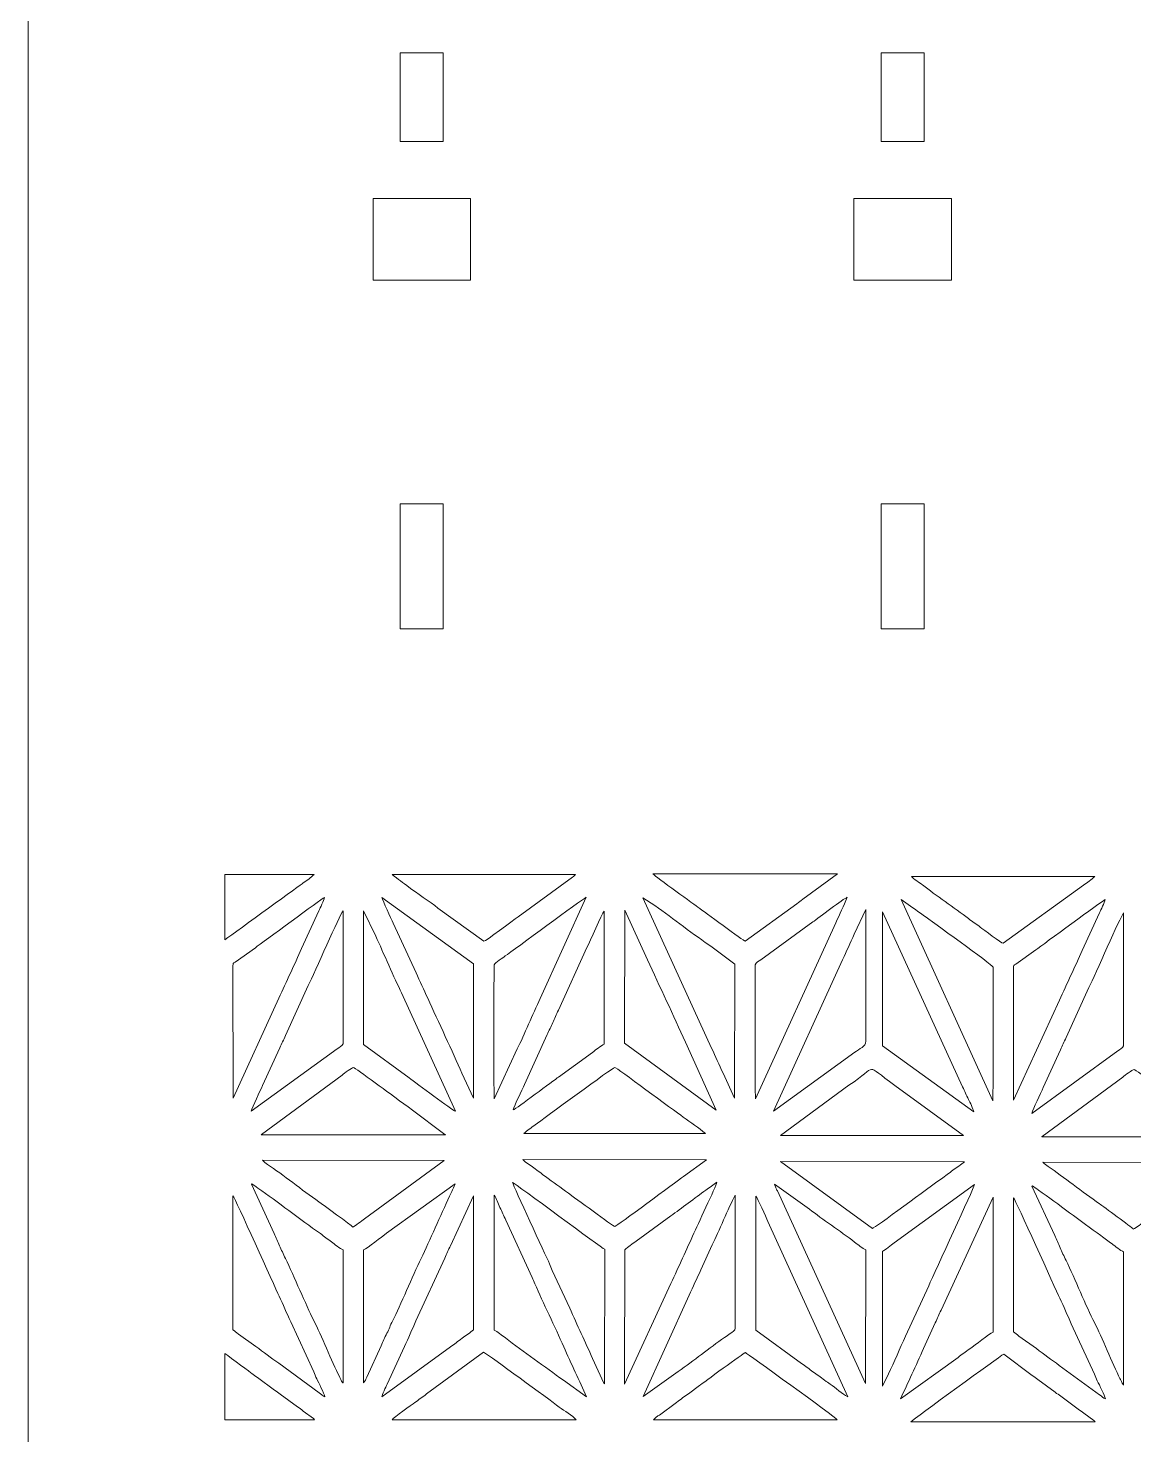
# Model space of a CAD drawing. Header units: inches. Extents: x -60.4 to -14.9, y -20.3 to 14.1.
# Drawn here: x -27.255 to -24.419, y 0.835 to 4.444 of the extents above; entities that cross this region are included whole.
import ezdxf

# ---------------------------------------------------------------- set-up
doc = ezdxf.new("R2010")
doc.units = ezdxf.units.IN
doc.header["$MEASUREMENT"] = 0
doc.layers.add('Master Desktop', color=7, linetype='Continuous', plot=False)

msp = doc.modelspace()

# ---------------------------------------------------------------- linework, layer by layer
at = {"layer": 'Master Desktop', "lineweight": 18}
msp.add_open_spline([(-27.2548, -11.68), (-27.2548, -11.68), (-27.2548, 10.7638), (-27.2548, 10.7638)], degree=3, dxfattribs=at)
at = {"layer": 'Master Desktop', "color": 5, "lineweight": 9}
for points, knots in [([(-26.3003, 4.3802), (-26.3003, 4.3802), (-26.1903, 4.3802), (-26.1903, 4.3802), (-26.1903, 4.3802), (-26.1903, 4.3802), (-26.1903, 4.1532), (-26.1903, 4.1532), (-26.1903, 4.1532), (-26.1903, 4.1532), (-26.3003, 4.1532), (-26.3003, 4.1532), (-26.3003, 4.1532), (-26.3003, 4.1532), (-26.3003, 4.3802), (-26.3003, 4.3802)], [0, 0, 0, 0, 0.2, 0.2, 0.2, 0.2, 0.4, 0.4, 0.4, 0.4, 0.6, 0.6, 0.6, 0.6, 1, 1, 1, 1]), ([(-25.0669, 4.3802), (-25.0669, 4.3802), (-24.9569, 4.3802), (-24.9569, 4.3802), (-24.9569, 4.3802), (-24.9569, 4.3802), (-24.9569, 4.1532), (-24.9569, 4.1532), (-24.9569, 4.1532), (-24.9569, 4.1532), (-25.0669, 4.1532), (-25.0669, 4.1532), (-25.0669, 4.1532), (-25.0669, 4.1532), (-25.0669, 4.3802), (-25.0669, 4.3802)], [0, 0, 0, 0, 0.2, 0.2, 0.2, 0.2, 0.4, 0.4, 0.4, 0.4, 0.6, 0.6, 0.6, 0.6, 1, 1, 1, 1]), ([(-26.3703, 4.0065), (-26.3703, 4.0065), (-26.1203, 4.0065), (-26.1203, 4.0065), (-26.1203, 4.0065), (-26.1203, 4.0065), (-26.1203, 3.797), (-26.1203, 3.797), (-26.1203, 3.797), (-26.1203, 3.797), (-26.3703, 3.797), (-26.3703, 3.797), (-26.3703, 3.797), (-26.3703, 3.797), (-26.3703, 4.0065), (-26.3703, 4.0065)], [0, 0, 0, 0, 0.2, 0.2, 0.2, 0.2, 0.4, 0.4, 0.4, 0.4, 0.6, 0.6, 0.6, 0.6, 1, 1, 1, 1]), ([(-25.1369, 4.0065), (-25.1369, 4.0065), (-24.8869, 4.0065), (-24.8869, 4.0065), (-24.8869, 4.0065), (-24.8869, 4.0065), (-24.8869, 3.797), (-24.8869, 3.797), (-24.8869, 3.797), (-24.8869, 3.797), (-25.1369, 3.797), (-25.1369, 3.797), (-25.1369, 3.797), (-25.1369, 3.797), (-25.1369, 4.0065), (-25.1369, 4.0065)], [0, 0, 0, 0, 0.2, 0.2, 0.2, 0.2, 0.4, 0.4, 0.4, 0.4, 0.6, 0.6, 0.6, 0.6, 1, 1, 1, 1]), ([(-26.3003, 3.2232), (-26.3003, 3.2232), (-26.1903, 3.2232), (-26.1903, 3.2232), (-26.1903, 3.2232), (-26.1903, 3.2232), (-26.1903, 2.9033), (-26.1903, 2.9033), (-26.1903, 2.9033), (-26.1903, 2.9033), (-26.3003, 2.9033), (-26.3003, 2.9033), (-26.3003, 2.9033), (-26.3003, 2.9033), (-26.3003, 3.2232), (-26.3003, 3.2232)], [0, 0, 0, 0, 0.2, 0.2, 0.2, 0.2, 0.4, 0.4, 0.4, 0.4, 0.6, 0.6, 0.6, 0.6, 1, 1, 1, 1]), ([(-25.0669, 3.2232), (-25.0669, 3.2232), (-24.9569, 3.2232), (-24.9569, 3.2232), (-24.9569, 3.2232), (-24.9569, 3.2232), (-24.9569, 2.9033), (-24.9569, 2.9033), (-24.9569, 2.9033), (-24.9569, 2.9033), (-25.0669, 2.9033), (-25.0669, 2.9033), (-25.0669, 2.9033), (-25.0669, 2.9033), (-25.0669, 3.2232), (-25.0669, 3.2232)], [0, 0, 0, 0, 0.2, 0.2, 0.2, 0.2, 0.4, 0.4, 0.4, 0.4, 0.6, 0.6, 0.6, 0.6, 1, 1, 1, 1]), ([(-25.2675, 2.2094), (-25.2736, 2.2053), (-25.2773, 2.2019), (-25.2828, 2.1978), (-25.2828, 2.1978), (-25.2828, 2.1978), (-25.416, 2.1017), (-25.416, 2.1017), (-25.416, 2.1017), (-25.4177, 2.1017), (-25.5253, 2.18), (-25.5347, 2.1874), (-25.5347, 2.1874), (-25.5415, 2.1928), (-25.6462, 2.2667), (-25.6522, 2.2748), (-25.6522, 2.2748), (-25.6522, 2.2748), (-25.1787, 2.2747), (-25.1787, 2.2747), (-25.1787, 2.2747), (-25.1787, 2.2747), (-25.2675, 2.2094), (-25.2675, 2.2094)], [0, 0, 0, 0, 0.142857, 0.142857, 0.142857, 0.142857, 0.285714, 0.285714, 0.285714, 0.285714, 0.428571, 0.428571, 0.428571, 0.428571, 0.571429, 0.571429, 0.571429, 0.571429, 0.714286, 0.714286, 0.714286, 0.714286, 1, 1, 1, 1]), ([(-26.7504, 2.2731), (-26.6347, 2.2731), (-26.5208, 2.273), (-26.5208, 2.273), (-26.5208, 2.273), (-26.5301, 2.2647), (-26.5403, 2.2575), (-26.5502, 2.2505), (-26.5502, 2.2505), (-26.5502, 2.2505), (-26.7179, 2.129), (-26.7504, 2.1055)], [0, 0, 0, 0, 0.25, 0.25, 0.25, 0.25, 0.5, 0.5, 0.5, 0.5, 1, 1, 1, 1]), ([(-25.8508, 2.2732), (-25.8534, 2.269), (-25.8542, 2.269), (-25.8583, 2.2659), (-25.8583, 2.2659), (-25.8583, 2.2659), (-25.998, 2.1644), (-25.998, 2.1644), (-25.998, 2.1644), (-26.0119, 2.1546), (-26.0819, 2.1013), (-26.0859, 2.1015), (-26.0859, 2.1015), (-26.0859, 2.1015), (-26.2037, 2.1865), (-26.2037, 2.1865), (-26.2037, 2.1865), (-26.2245, 2.2031), (-26.2593, 2.2254), (-26.2782, 2.2405), (-26.2782, 2.2405), (-26.2929, 2.2523), (-26.3069, 2.2604), (-26.321, 2.2731), (-26.321, 2.2731), (-26.321, 2.2731), (-25.8508, 2.2732), (-25.8508, 2.2732)], [0, 0, 0, 0, 0.125, 0.125, 0.125, 0.125, 0.25, 0.25, 0.25, 0.25, 0.375, 0.375, 0.375, 0.375, 0.5, 0.5, 0.5, 0.5, 0.625, 0.625, 0.625, 0.625, 0.75, 0.75, 0.75, 0.75, 1, 1, 1, 1]), ([(-24.5187, 2.2678), (-24.528, 2.2595), (-24.5382, 2.2522), (-24.5481, 2.2453), (-24.5481, 2.2453), (-24.5481, 2.2453), (-24.7538, 2.0963), (-24.7538, 2.0963), (-24.7538, 2.0963), (-24.7573, 2.0961), (-24.8059, 2.1324), (-24.8128, 2.1381), (-24.8128, 2.1381), (-24.8228, 2.1463), (-24.8334, 2.1522), (-24.8429, 2.1596), (-24.8429, 2.1596), (-24.8787, 2.1877), (-24.9277, 2.2195), (-24.9606, 2.2459), (-24.9606, 2.2459), (-24.9669, 2.2509), (-24.9849, 2.2613), (-24.9888, 2.2679), (-24.9888, 2.2679), (-24.9888, 2.2679), (-24.5187, 2.2678), (-24.5187, 2.2678)], [0, 0, 0, 0, 0.125, 0.125, 0.125, 0.125, 0.25, 0.25, 0.25, 0.25, 0.375, 0.375, 0.375, 0.375, 0.5, 0.5, 0.5, 0.5, 0.625, 0.625, 0.625, 0.625, 0.75, 0.75, 0.75, 0.75, 1, 1, 1, 1]), ([(-26.7296, 2.0386), (-26.7296, 2.0465), (-26.7287, 2.0445), (-26.724, 2.0478), (-26.724, 2.0478), (-26.724, 2.0478), (-26.672, 2.085), (-26.672, 2.085), (-26.672, 2.085), (-26.6532, 2.0983), (-26.5048, 2.2089), (-26.4945, 2.2139), (-26.4945, 2.2139), (-26.4966, 2.2052), (-26.5053, 2.1882), (-26.509, 2.1799), (-26.509, 2.1799), (-26.509, 2.1799), (-26.5534, 2.0834), (-26.5534, 2.0834), (-26.5534, 2.0834), (-26.5716, 2.0415), (-26.5926, 1.9984), (-26.6118, 1.9554), (-26.6118, 1.9554), (-26.6118, 1.9554), (-26.7293, 1.6994), (-26.7293, 1.6994), (-26.7293, 1.6994), (-26.7293, 1.6994), (-26.7296, 2.0386), (-26.7296, 2.0386)], [0, 0, 0, 0, 0.111111, 0.111111, 0.111111, 0.111111, 0.222222, 0.222222, 0.222222, 0.222222, 0.333333, 0.333333, 0.333333, 0.333333, 0.444444, 0.444444, 0.444444, 0.444444, 0.555556, 0.555556, 0.555556, 0.555556, 0.666667, 0.666667, 0.666667, 0.666667, 0.777778, 0.777778, 0.777778, 0.777778, 1, 1, 1, 1]), ([(-26.1122, 2.0436), (-26.1122, 2.0436), (-26.1127, 1.6994), (-26.1127, 1.6994), (-26.1127, 1.6994), (-26.1127, 1.6994), (-26.1423, 1.7633), (-26.1423, 1.7633), (-26.1423, 1.7633), (-26.1652, 1.8175), (-26.2035, 1.8961), (-26.23, 1.9554), (-26.23, 1.9554), (-26.2398, 1.9775), (-26.2499, 1.9987), (-26.2599, 2.0207), (-26.2599, 2.0207), (-26.2599, 2.0207), (-26.3186, 2.1483), (-26.3186, 2.1483), (-26.3186, 2.1483), (-26.3239, 2.1605), (-26.3453, 2.2056), (-26.3473, 2.2139), (-26.3473, 2.2139), (-26.3473, 2.2139), (-26.1122, 2.0436), (-26.1122, 2.0436)], [0, 0, 0, 0, 0.125, 0.125, 0.125, 0.125, 0.25, 0.25, 0.25, 0.25, 0.375, 0.375, 0.375, 0.375, 0.5, 0.5, 0.5, 0.5, 0.625, 0.625, 0.625, 0.625, 0.75, 0.75, 0.75, 0.75, 1, 1, 1, 1]), ([(-26.0598, 2.0407), (-26.0572, 2.0467), (-26.0367, 2.0599), (-26.031, 2.0639), (-26.031, 2.0639), (-26.0092, 2.0791), (-25.8368, 2.2073), (-25.8237, 2.2143), (-25.8237, 2.2143), (-25.8237, 2.2143), (-25.9413, 1.9547), (-25.9413, 1.9547), (-25.9413, 1.9547), (-25.9608, 1.9141), (-25.9823, 1.8621), (-26.0003, 1.8253), (-26.0003, 1.8253), (-26.0003, 1.8253), (-26.0592, 1.6977), (-26.0592, 1.6977), (-26.0592, 1.6977), (-26.0617, 1.735), (-26.0598, 1.9792), (-26.0598, 2.0365), (-26.0598, 2.0365), (-26.0598, 2.0365), (-26.0598, 2.0407), (-26.0598, 2.0407)], [0, 0, 0, 0, 0.125, 0.125, 0.125, 0.125, 0.25, 0.25, 0.25, 0.25, 0.375, 0.375, 0.375, 0.375, 0.5, 0.5, 0.5, 0.5, 0.625, 0.625, 0.625, 0.625, 0.75, 0.75, 0.75, 0.75, 1, 1, 1, 1]), ([(-25.4724, 1.7632), (-25.4821, 1.7849), (-25.4925, 1.806), (-25.5017, 1.8272), (-25.5017, 1.8272), (-25.5017, 1.8272), (-25.6785, 2.2132), (-25.6785, 2.2132), (-25.6785, 2.2132), (-25.6785, 2.2132), (-25.6473, 2.1932), (-25.6473, 2.1932), (-25.6473, 2.1932), (-25.6003, 2.1595), (-25.5466, 2.1181), (-25.5005, 2.0863), (-25.5005, 2.0863), (-25.5005, 2.0863), (-25.4424, 2.0427), (-25.4424, 2.0427), (-25.4424, 2.0427), (-25.4424, 2.0427), (-25.4427, 1.6994), (-25.4427, 1.6994), (-25.4427, 1.6994), (-25.4427, 1.6994), (-25.4724, 1.7632), (-25.4724, 1.7632)], [0, 0, 0, 0, 0.125, 0.125, 0.125, 0.125, 0.25, 0.25, 0.25, 0.25, 0.375, 0.375, 0.375, 0.375, 0.5, 0.5, 0.5, 0.5, 0.625, 0.625, 0.625, 0.625, 0.75, 0.75, 0.75, 0.75, 1, 1, 1, 1]), ([(-25.39, 2.0407), (-25.3875, 2.0479), (-25.3808, 2.0502), (-25.3758, 2.0537), (-25.3758, 2.0537), (-25.3758, 2.0537), (-25.2425, 2.151), (-25.2425, 2.151), (-25.2425, 2.151), (-25.2275, 2.1616), (-25.1629, 2.2113), (-25.1538, 2.2145), (-25.1538, 2.2145), (-25.163, 2.1917), (-25.1733, 2.1716), (-25.1835, 2.1485), (-25.1835, 2.1485), (-25.1835, 2.1485), (-25.3892, 1.6978), (-25.3892, 1.6978), (-25.3892, 1.6978), (-25.3913, 1.7213), (-25.39, 1.9898), (-25.39, 2.0365), (-25.39, 2.0365), (-25.39, 2.0365), (-25.39, 2.0407), (-25.39, 2.0407)], [0, 0, 0, 0, 0.125, 0.125, 0.125, 0.125, 0.25, 0.25, 0.25, 0.25, 0.375, 0.375, 0.375, 0.375, 0.5, 0.5, 0.5, 0.5, 0.625, 0.625, 0.625, 0.625, 0.75, 0.75, 0.75, 0.75, 1, 1, 1, 1]), ([(-25.016, 2.2091), (-25.016, 2.2091), (-24.9856, 2.1874), (-24.9856, 2.1874), (-24.9856, 2.1874), (-24.9805, 2.1835), (-24.9753, 2.1801), (-24.9699, 2.1763), (-24.9699, 2.1763), (-24.9645, 2.1724), (-24.9616, 2.1696), (-24.9556, 2.1656), (-24.9556, 2.1656), (-24.9447, 2.1583), (-24.781, 2.0407), (-24.7799, 2.0354), (-24.7799, 2.0354), (-24.7794, 2.0331), (-24.7788, 1.7121), (-24.7808, 1.6925), (-24.7808, 1.6925), (-24.7808, 1.6925), (-25.016, 2.2091), (-25.016, 2.2091)], [0, 0, 0, 0, 0.142857, 0.142857, 0.142857, 0.142857, 0.285714, 0.285714, 0.285714, 0.285714, 0.428571, 0.428571, 0.428571, 0.428571, 0.571429, 0.571429, 0.571429, 0.571429, 0.714286, 0.714286, 0.714286, 0.714286, 1, 1, 1, 1]), ([(-24.7275, 2.0334), (-24.7275, 2.0413), (-24.7265, 2.0392), (-24.7219, 2.0426), (-24.7219, 2.0426), (-24.7219, 2.0426), (-24.6699, 2.0798), (-24.6699, 2.0798), (-24.6699, 2.0798), (-24.6511, 2.0931), (-24.5027, 2.2036), (-24.4924, 2.2086), (-24.4924, 2.2086), (-24.4945, 2.1999), (-24.5032, 2.1829), (-24.5069, 2.1747), (-24.5069, 2.1747), (-24.5069, 2.1747), (-24.5513, 2.0781), (-24.5513, 2.0781), (-24.5513, 2.0781), (-24.5695, 2.0363), (-24.5905, 1.9932), (-24.6097, 1.9501), (-24.6097, 1.9501), (-24.6097, 1.9501), (-24.7271, 1.6941), (-24.7271, 1.6941), (-24.7271, 1.6941), (-24.7271, 1.6941), (-24.7275, 2.0334), (-24.7275, 2.0334)], [0, 0, 0, 0, 0.111111, 0.111111, 0.111111, 0.111111, 0.222222, 0.222222, 0.222222, 0.222222, 0.333333, 0.333333, 0.333333, 0.333333, 0.444444, 0.444444, 0.444444, 0.444444, 0.555556, 0.555556, 0.555556, 0.555556, 0.666667, 0.666667, 0.666667, 0.666667, 0.777778, 0.777778, 0.777778, 0.777778, 1, 1, 1, 1]), ([(-26.6827, 1.6654), (-26.6795, 1.6773), (-26.6598, 1.7168), (-26.6533, 1.7318), (-26.6533, 1.7318), (-26.6533, 1.7318), (-26.6092, 1.8284), (-26.6092, 1.8284), (-26.6092, 1.8284), (-26.6044, 1.8393), (-26.5998, 1.8485), (-26.5948, 1.8597), (-26.5948, 1.8597), (-26.5948, 1.8597), (-26.5364, 1.9878), (-26.5364, 1.9878), (-26.5364, 1.9878), (-26.5201, 2.0205), (-26.4561, 2.1691), (-26.4471, 2.1798), (-26.4471, 2.1798), (-26.4471, 2.1798), (-26.4471, 1.8387), (-26.4471, 1.8387), (-26.4471, 1.8387), (-26.45, 1.8326), (-26.4569, 1.8295), (-26.4619, 1.8256), (-26.4619, 1.8256), (-26.4619, 1.8256), (-26.6827, 1.6654), (-26.6827, 1.6654)], [0, 0, 0, 0, 0.111111, 0.111111, 0.111111, 0.111111, 0.222222, 0.222222, 0.222222, 0.222222, 0.333333, 0.333333, 0.333333, 0.333333, 0.444444, 0.444444, 0.444444, 0.444444, 0.555556, 0.555556, 0.555556, 0.555556, 0.666667, 0.666667, 0.666667, 0.666667, 0.777778, 0.777778, 0.777778, 0.777778, 1, 1, 1, 1]), ([(-26.3947, 2.1798), (-26.3947, 2.1798), (-26.3633, 2.1145), (-26.3633, 2.1145), (-26.3633, 2.1145), (-26.3437, 2.0728), (-26.3154, 2.0057), (-26.2972, 1.9693), (-26.2972, 1.9693), (-26.2972, 1.9693), (-26.1591, 1.6654), (-26.1591, 1.6654), (-26.1591, 1.6654), (-26.1669, 1.6688), (-26.2591, 1.7379), (-26.2776, 1.7509), (-26.2776, 1.7509), (-26.2776, 1.7509), (-26.3947, 1.8366), (-26.3947, 1.8366), (-26.3947, 1.8366), (-26.3947, 1.8366), (-26.3947, 2.1798), (-26.3947, 2.1798)], [0, 0, 0, 0, 0.142857, 0.142857, 0.142857, 0.142857, 0.285714, 0.285714, 0.285714, 0.285714, 0.428571, 0.428571, 0.428571, 0.428571, 0.571429, 0.571429, 0.571429, 0.571429, 0.714286, 0.714286, 0.714286, 0.714286, 1, 1, 1, 1]), ([(-26.0108, 1.6691), (-26.0078, 1.6799), (-25.9877, 1.7212), (-25.9818, 1.7338), (-25.9818, 1.7338), (-25.9818, 1.7338), (-25.9235, 1.8621), (-25.9235, 1.8621), (-25.9235, 1.8621), (-25.9186, 1.8729), (-25.914, 1.8825), (-25.9089, 1.8931), (-25.9089, 1.8931), (-25.9039, 1.9034), (-25.8999, 1.9134), (-25.8948, 1.9247), (-25.8948, 1.9247), (-25.8948, 1.9247), (-25.8215, 2.0854), (-25.8215, 2.0854), (-25.8215, 2.0854), (-25.8141, 2.1009), (-25.783, 2.1716), (-25.7773, 2.1789), (-25.7773, 2.1789), (-25.7773, 2.1789), (-25.7773, 1.8376), (-25.7773, 1.8376), (-25.7773, 1.8376), (-25.786, 1.8328), (-25.7993, 1.8231), (-25.8076, 1.8166), (-25.8076, 1.8166), (-25.8076, 1.8166), (-25.8944, 1.7531), (-25.8944, 1.7531), (-25.8944, 1.7531), (-25.9061, 1.7451), (-26.0035, 1.6718), (-26.0108, 1.6691)], [0, 0, 0, 0, 0.090909, 0.090909, 0.090909, 0.090909, 0.181818, 0.181818, 0.181818, 0.181818, 0.272727, 0.272727, 0.272727, 0.272727, 0.363636, 0.363636, 0.363636, 0.363636, 0.454545, 0.454545, 0.454545, 0.454545, 0.545455, 0.545455, 0.545455, 0.545455, 0.636364, 0.636364, 0.636364, 0.636364, 0.727273, 0.727273, 0.727273, 0.727273, 0.818182, 0.818182, 0.818182, 0.818182, 1, 1, 1, 1]), ([(-25.7247, 2.1816), (-25.7247, 2.1816), (-25.666, 2.0543), (-25.666, 2.0543), (-25.666, 2.0543), (-25.6356, 1.9857), (-25.5986, 1.9102), (-25.5692, 1.8429), (-25.5692, 1.8429), (-25.5692, 1.8429), (-25.4902, 1.6687), (-25.4902, 1.6687), (-25.4902, 1.6687), (-25.4902, 1.6687), (-25.7249, 1.8399), (-25.7249, 1.8399), (-25.7249, 1.8399), (-25.7249, 1.8399), (-25.7247, 2.1816), (-25.7247, 2.1816)], [0, 0, 0, 0, 0.166667, 0.166667, 0.166667, 0.166667, 0.333333, 0.333333, 0.333333, 0.333333, 0.5, 0.5, 0.5, 0.5, 0.666667, 0.666667, 0.666667, 0.666667, 1, 1, 1, 1]), ([(-25.1658, 2.0542), (-25.1561, 2.0756), (-25.1461, 2.0974), (-25.1362, 2.1196), (-25.1362, 2.1196), (-25.1362, 2.1196), (-25.1066, 2.1831), (-25.1066, 2.1831), (-25.1066, 2.1831), (-25.1066, 2.1831), (-25.1063, 1.8449), (-25.1063, 1.8449), (-25.1063, 1.8449), (-25.1063, 1.8321), (-25.1227, 1.8254), (-25.1347, 1.8169), (-25.1347, 1.8169), (-25.1347, 1.8169), (-25.343, 1.6655), (-25.343, 1.6655), (-25.343, 1.6655), (-25.343, 1.6655), (-25.1658, 2.0542), (-25.1658, 2.0542)], [0, 0, 0, 0, 0.142857, 0.142857, 0.142857, 0.142857, 0.285714, 0.285714, 0.285714, 0.285714, 0.428571, 0.428571, 0.428571, 0.428571, 0.571429, 0.571429, 0.571429, 0.571429, 0.714286, 0.714286, 0.714286, 0.714286, 1, 1, 1, 1]), ([(-25.0636, 2.1769), (-25.0636, 2.1769), (-24.8579, 1.7285), (-24.8579, 1.7285), (-24.8579, 1.7285), (-24.8524, 1.7169), (-24.8485, 1.7067), (-24.843, 1.6959), (-24.843, 1.6959), (-24.8389, 1.6879), (-24.8312, 1.6721), (-24.8289, 1.6638), (-24.8289, 1.6638), (-24.8289, 1.6638), (-25.0636, 1.8333), (-25.0636, 1.8333), (-25.0636, 1.8333), (-25.0636, 1.8333), (-25.0636, 2.1769), (-25.0636, 2.1769)], [0, 0, 0, 0, 0.166667, 0.166667, 0.166667, 0.166667, 0.333333, 0.333333, 0.333333, 0.333333, 0.5, 0.5, 0.5, 0.5, 0.666667, 0.666667, 0.666667, 0.666667, 1, 1, 1, 1]), ([(-24.6806, 1.6601), (-24.6774, 1.672), (-24.6577, 1.7115), (-24.6512, 1.7265), (-24.6512, 1.7265), (-24.6512, 1.7265), (-24.6071, 1.8232), (-24.6071, 1.8232), (-24.6071, 1.8232), (-24.6023, 1.8341), (-24.5977, 1.8432), (-24.5926, 1.8544), (-24.5926, 1.8544), (-24.5926, 1.8544), (-24.5343, 1.9826), (-24.5343, 1.9826), (-24.5343, 1.9826), (-24.518, 2.0153), (-24.454, 2.1639), (-24.445, 2.1745), (-24.445, 2.1745), (-24.445, 2.1745), (-24.445, 1.8335), (-24.445, 1.8335), (-24.445, 1.8335), (-24.4479, 1.8274), (-24.4548, 1.8243), (-24.4598, 1.8203), (-24.4598, 1.8203), (-24.4598, 1.8203), (-24.6806, 1.6601), (-24.6806, 1.6601)], [0, 0, 0, 0, 0.111111, 0.111111, 0.111111, 0.111111, 0.222222, 0.222222, 0.222222, 0.222222, 0.333333, 0.333333, 0.333333, 0.333333, 0.444444, 0.444444, 0.444444, 0.444444, 0.555556, 0.555556, 0.555556, 0.555556, 0.666667, 0.666667, 0.666667, 0.666667, 0.777778, 0.777778, 0.777778, 0.777778, 1, 1, 1, 1]), ([(-26.6571, 1.6051), (-26.6568, 1.6055), (-26.6563, 1.606), (-26.656, 1.6063), (-26.656, 1.6063), (-26.656, 1.6063), (-26.4495, 1.7585), (-26.4495, 1.7585), (-26.4495, 1.7585), (-26.4441, 1.7624), (-26.4242, 1.7782), (-26.4204, 1.7778), (-26.4204, 1.7778), (-26.4171, 1.7775), (-26.3152, 1.7022), (-26.3025, 1.6927), (-26.3025, 1.6927), (-26.292, 1.6848), (-26.2828, 1.6792), (-26.2725, 1.6709), (-26.2725, 1.6709), (-26.2725, 1.6709), (-26.1857, 1.6063), (-26.1857, 1.6063), (-26.1857, 1.6063), (-26.1856, 1.6067), (-26.185, 1.6055), (-26.1841, 1.6051), (-26.1841, 1.6051), (-26.1841, 1.6051), (-26.6571, 1.6051), (-26.6571, 1.6051)], [0, 0, 0, 0, 0.111111, 0.111111, 0.111111, 0.111111, 0.222222, 0.222222, 0.222222, 0.222222, 0.333333, 0.333333, 0.333333, 0.333333, 0.444444, 0.444444, 0.444444, 0.444444, 0.555556, 0.555556, 0.555556, 0.555556, 0.666667, 0.666667, 0.666667, 0.666667, 0.777778, 0.777778, 0.777778, 0.777778, 1, 1, 1, 1]), ([(-25.9837, 1.6084), (-25.9752, 1.616), (-25.9646, 1.6233), (-25.9541, 1.6309), (-25.9541, 1.6309), (-25.9356, 1.6444), (-25.7546, 1.778), (-25.7503, 1.7779), (-25.7503, 1.7779), (-25.7462, 1.7777), (-25.5999, 1.6685), (-25.5745, 1.6508), (-25.5745, 1.6508), (-25.5549, 1.6371), (-25.5356, 1.623), (-25.5172, 1.6084), (-25.5172, 1.6084), (-25.5172, 1.6084), (-25.9837, 1.6084), (-25.9837, 1.6084)], [0, 0, 0, 0, 0.166667, 0.166667, 0.166667, 0.166667, 0.333333, 0.333333, 0.333333, 0.333333, 0.5, 0.5, 0.5, 0.5, 0.666667, 0.666667, 0.666667, 0.666667, 1, 1, 1, 1]), ([(-25.1496, 1.7322), (-25.0702, 1.7834), (-25.1147, 1.7898), (-25.0315, 1.7317), (-25.0315, 1.7317), (-25.0315, 1.7317), (-24.856, 1.6031), (-24.856, 1.6031), (-24.856, 1.6031), (-24.856, 1.6031), (-25.3251, 1.6036), (-25.3251, 1.6036), (-25.3251, 1.6036), (-25.3251, 1.6036), (-25.1496, 1.7322), (-25.1496, 1.7322)], [0, 0, 0, 0, 0.2, 0.2, 0.2, 0.2, 0.4, 0.4, 0.4, 0.4, 0.6, 0.6, 0.6, 0.6, 1, 1, 1, 1]), ([(-24.655, 1.5998), (-24.6547, 1.6003), (-24.6542, 1.6008), (-24.6539, 1.6011), (-24.6539, 1.6011), (-24.6539, 1.6011), (-24.4474, 1.7532), (-24.4474, 1.7532), (-24.4474, 1.7532), (-24.442, 1.7571), (-24.4221, 1.773), (-24.4183, 1.7726), (-24.4183, 1.7726), (-24.415, 1.7723), (-24.3131, 1.6969), (-24.3004, 1.6874), (-24.3004, 1.6874), (-24.2899, 1.6795), (-24.2807, 1.6739), (-24.2704, 1.6657), (-24.2704, 1.6657), (-24.2704, 1.6657), (-24.1836, 1.6011), (-24.1836, 1.6011), (-24.1836, 1.6011), (-24.1834, 1.6015), (-24.1829, 1.6003), (-24.182, 1.5998), (-24.182, 1.5998), (-24.182, 1.5998), (-24.655, 1.5998), (-24.655, 1.5998)], [0, 0, 0, 0, 0.111111, 0.111111, 0.111111, 0.111111, 0.222222, 0.222222, 0.222222, 0.222222, 0.333333, 0.333333, 0.333333, 0.333333, 0.444444, 0.444444, 0.444444, 0.444444, 0.555556, 0.555556, 0.555556, 0.555556, 0.666667, 0.666667, 0.666667, 0.666667, 0.777778, 0.777778, 0.777778, 0.777778, 1, 1, 1, 1]), ([(-26.4223, 1.3684), (-26.426, 1.3735), (-26.4997, 1.4266), (-26.5093, 1.4333), (-26.5093, 1.4333), (-26.5517, 1.4629), (-26.6018, 1.503), (-26.6405, 1.5291), (-26.6405, 1.5291), (-26.6455, 1.5324), (-26.6493, 1.5348), (-26.654, 1.5404), (-26.654, 1.5404), (-26.654, 1.5404), (-26.1875, 1.5394), (-26.1875, 1.5394), (-26.1875, 1.5394), (-26.1875, 1.5394), (-26.3924, 1.3895), (-26.3924, 1.3895), (-26.3924, 1.3895), (-26.4005, 1.3833), (-26.4143, 1.3724), (-26.4223, 1.3684)], [0, 0, 0, 0, 0.142857, 0.142857, 0.142857, 0.142857, 0.285714, 0.285714, 0.285714, 0.285714, 0.428571, 0.428571, 0.428571, 0.428571, 0.571429, 0.571429, 0.571429, 0.571429, 0.714286, 0.714286, 0.714286, 0.714286, 1, 1, 1, 1]), ([(-25.5736, 1.498), (-25.5934, 1.4847), (-25.7456, 1.3701), (-25.7502, 1.3701), (-25.7502, 1.3701), (-25.7544, 1.3701), (-25.855, 1.4454), (-25.8691, 1.4555), (-25.8691, 1.4555), (-25.8888, 1.4697), (-25.908, 1.4836), (-25.9281, 1.4984), (-25.9281, 1.4984), (-25.9379, 1.5056), (-25.9475, 1.5124), (-25.9579, 1.5205), (-25.9579, 1.5205), (-25.966, 1.5268), (-25.9798, 1.5342), (-25.9863, 1.5419), (-25.9863, 1.5419), (-25.9863, 1.5419), (-25.5145, 1.541), (-25.5145, 1.541), (-25.5145, 1.541), (-25.5145, 1.541), (-25.5736, 1.498), (-25.5736, 1.498)], [0, 0, 0, 0, 0.125, 0.125, 0.125, 0.125, 0.25, 0.25, 0.25, 0.25, 0.375, 0.375, 0.375, 0.375, 0.5, 0.5, 0.5, 0.5, 0.625, 0.625, 0.625, 0.625, 0.75, 0.75, 0.75, 0.75, 1, 1, 1, 1]), ([(-24.8534, 1.5362), (-24.8601, 1.5287), (-24.8745, 1.5211), (-24.8828, 1.5144), (-24.8828, 1.5144), (-24.8927, 1.5065), (-24.9027, 1.4995), (-24.9126, 1.4924), (-24.9126, 1.4924), (-24.9378, 1.4743), (-25.0857, 1.3649), (-25.0895, 1.3649), (-25.0895, 1.3649), (-25.0895, 1.3649), (-25.3251, 1.5367), (-25.3251, 1.5367), (-25.3251, 1.5367), (-25.3251, 1.5367), (-24.8534, 1.5362), (-24.8534, 1.5362)], [0, 0, 0, 0, 0.166667, 0.166667, 0.166667, 0.166667, 0.333333, 0.333333, 0.333333, 0.333333, 0.5, 0.5, 0.5, 0.5, 0.666667, 0.666667, 0.666667, 0.666667, 1, 1, 1, 1]), ([(-24.4202, 1.3631), (-24.4239, 1.3682), (-24.4976, 1.4214), (-24.5072, 1.4281), (-24.5072, 1.4281), (-24.5496, 1.4577), (-24.5997, 1.4978), (-24.6384, 1.5238), (-24.6384, 1.5238), (-24.6433, 1.5271), (-24.6471, 1.5295), (-24.6519, 1.5351), (-24.6519, 1.5351), (-24.6519, 1.5351), (-24.1854, 1.5341), (-24.1854, 1.5341), (-24.1854, 1.5341), (-24.1854, 1.5341), (-24.3902, 1.3842), (-24.3902, 1.3842), (-24.3902, 1.3842), (-24.3984, 1.378), (-24.4122, 1.3672), (-24.4202, 1.3631)], [0, 0, 0, 0, 0.142857, 0.142857, 0.142857, 0.142857, 0.285714, 0.285714, 0.285714, 0.285714, 0.428571, 0.428571, 0.428571, 0.428571, 0.571429, 0.571429, 0.571429, 0.571429, 0.714286, 0.714286, 0.714286, 0.714286, 1, 1, 1, 1]), ([(-26.6241, 1.352), (-26.6241, 1.352), (-26.6823, 1.4783), (-26.6823, 1.4783), (-26.6823, 1.4783), (-26.6823, 1.4783), (-26.6807, 1.4798), (-26.6807, 1.4798), (-26.6807, 1.4798), (-26.6763, 1.4758), (-26.6714, 1.4727), (-26.6655, 1.4686), (-26.6655, 1.4686), (-26.6143, 1.433), (-26.5578, 1.3885), (-26.5053, 1.3517), (-26.5053, 1.3517), (-26.4952, 1.3447), (-26.4867, 1.3374), (-26.4767, 1.3303), (-26.4767, 1.3303), (-26.4692, 1.325), (-26.4548, 1.3129), (-26.4471, 1.3105), (-26.4471, 1.3105), (-26.4471, 1.3105), (-26.4472, 0.9686), (-26.4472, 0.9686), (-26.4472, 0.9686), (-26.4475, 0.9689), (-26.448, 0.9694), (-26.4482, 0.9697), (-26.4482, 0.9697), (-26.4482, 0.9697), (-26.4509, 0.9733), (-26.4509, 0.9733), (-26.4509, 0.9733), (-26.4522, 0.9754), (-26.4516, 0.9748), (-26.4528, 0.9773), (-26.4528, 0.9773), (-26.4544, 0.9807), (-26.4547, 0.9813), (-26.4565, 0.9849), (-26.4565, 0.9849), (-26.4758, 1.0236), (-26.5032, 1.0921), (-26.522, 1.1288), (-26.522, 1.1288), (-26.5431, 1.1699), (-26.5723, 1.2417), (-26.5949, 1.288), (-26.5949, 1.288), (-26.6005, 1.2995), (-26.6053, 1.31), (-26.6098, 1.3206), (-26.6098, 1.3206), (-26.6147, 1.3321), (-26.6193, 1.3411), (-26.6241, 1.352)], [0, 0, 0, 0, 0.0625, 0.0625, 0.0625, 0.0625, 0.125, 0.125, 0.125, 0.125, 0.1875, 0.1875, 0.1875, 0.1875, 0.25, 0.25, 0.25, 0.25, 0.3125, 0.3125, 0.3125, 0.3125, 0.375, 0.375, 0.375, 0.375, 0.4375, 0.4375, 0.4375, 0.4375, 0.5, 0.5, 0.5, 0.5, 0.5625, 0.5625, 0.5625, 0.5625, 0.625, 0.625, 0.625, 0.625, 0.6875, 0.6875, 0.6875, 0.6875, 0.75, 0.75, 0.75, 0.75, 0.8125, 0.8125, 0.8125, 0.8125, 0.875, 0.875, 0.875, 0.875, 1, 1, 1, 1]), ([(-26.3947, 1.3105), (-26.3853, 1.3134), (-26.3472, 1.3442), (-26.3354, 1.3525), (-26.3354, 1.3525), (-26.3354, 1.3525), (-26.1597, 1.4798), (-26.1597, 1.4798), (-26.1597, 1.4798), (-26.1618, 1.4736), (-26.1703, 1.4553), (-26.174, 1.4474), (-26.174, 1.4474), (-26.1965, 1.3996), (-26.2249, 1.3332), (-26.2469, 1.288), (-26.2469, 1.288), (-26.2693, 1.2421), (-26.2993, 1.1685), (-26.3204, 1.1275), (-26.3204, 1.1275), (-26.3261, 1.1164), (-26.3287, 1.107), (-26.3347, 1.096), (-26.3347, 1.096), (-26.3406, 1.0848), (-26.3439, 1.0753), (-26.3497, 1.0636), (-26.3497, 1.0636), (-26.3497, 1.0636), (-26.3859, 0.9837), (-26.3859, 0.9837), (-26.3859, 0.9837), (-26.3875, 0.9807), (-26.3879, 0.9794), (-26.3896, 0.9759), (-26.3896, 0.9759), (-26.3896, 0.9759), (-26.3947, 0.9686), (-26.3947, 0.9686), (-26.3947, 0.9686), (-26.3947, 0.9686), (-26.3947, 1.3105), (-26.3947, 1.3105)], [0, 0, 0, 0, 0.083333, 0.083333, 0.083333, 0.083333, 0.166667, 0.166667, 0.166667, 0.166667, 0.25, 0.25, 0.25, 0.25, 0.333333, 0.333333, 0.333333, 0.333333, 0.416667, 0.416667, 0.416667, 0.416667, 0.5, 0.5, 0.5, 0.5, 0.583333, 0.583333, 0.583333, 0.583333, 0.666667, 0.666667, 0.666667, 0.666667, 0.75, 0.75, 0.75, 0.75, 0.833333, 0.833333, 0.833333, 0.833333, 1, 1, 1, 1]), ([(-25.7763, 0.966), (-25.7766, 0.9664), (-25.777, 0.9669), (-25.7772, 0.9672), (-25.7772, 0.9672), (-25.7774, 0.9675), (-25.7778, 0.9681), (-25.7781, 0.9684), (-25.7781, 0.9684), (-25.7781, 0.9684), (-25.8071, 1.031), (-25.8071, 1.031), (-25.8071, 1.031), (-25.8169, 1.0529), (-25.826, 1.0741), (-25.8362, 1.0952), (-25.8362, 1.0952), (-25.8468, 1.117), (-25.8553, 1.1387), (-25.8658, 1.1607), (-25.8658, 1.1607), (-25.8658, 1.1607), (-25.9104, 1.257), (-25.9104, 1.257), (-25.9104, 1.257), (-25.913, 1.2628), (-25.9151, 1.2683), (-25.9178, 1.2744), (-25.9178, 1.2744), (-25.9285, 1.2986), (-26.0089, 1.4711), (-26.0125, 1.483), (-26.0125, 1.483), (-26.0045, 1.4795), (-25.7815, 1.3136), (-25.7761, 1.3116), (-25.7761, 1.3116), (-25.7761, 1.3116), (-25.7763, 0.966), (-25.7763, 0.966)], [0, 0, 0, 0, 0.090909, 0.090909, 0.090909, 0.090909, 0.181818, 0.181818, 0.181818, 0.181818, 0.272727, 0.272727, 0.272727, 0.272727, 0.363636, 0.363636, 0.363636, 0.363636, 0.454545, 0.454545, 0.454545, 0.454545, 0.545455, 0.545455, 0.545455, 0.545455, 0.636364, 0.636364, 0.636364, 0.636364, 0.727273, 0.727273, 0.727273, 0.727273, 0.818182, 0.818182, 0.818182, 0.818182, 1, 1, 1, 1]), ([(-25.7248, 1.3101), (-25.7162, 1.3179), (-25.7052, 1.3251), (-25.6954, 1.3326), (-25.6954, 1.3326), (-25.6954, 1.3326), (-25.6065, 1.3974), (-25.6065, 1.3974), (-25.6065, 1.3974), (-25.5794, 1.4157), (-25.5446, 1.444), (-25.5166, 1.463), (-25.5166, 1.463), (-25.5071, 1.4695), (-25.4975, 1.4776), (-25.4882, 1.4834), (-25.4882, 1.4834), (-25.4901, 1.4742), (-25.5416, 1.3651), (-25.547, 1.3531), (-25.547, 1.3531), (-25.5663, 1.31), (-25.5862, 1.2683), (-25.606, 1.2237), (-25.606, 1.2237), (-25.606, 1.2237), (-25.7249, 0.9658), (-25.7249, 0.9658), (-25.7249, 0.9658), (-25.7249, 0.9658), (-25.7248, 1.3101), (-25.7248, 1.3101)], [0, 0, 0, 0, 0.111111, 0.111111, 0.111111, 0.111111, 0.222222, 0.222222, 0.222222, 0.222222, 0.333333, 0.333333, 0.333333, 0.333333, 0.444444, 0.444444, 0.444444, 0.444444, 0.555556, 0.555556, 0.555556, 0.555556, 0.666667, 0.666667, 0.666667, 0.666667, 0.777778, 0.777778, 0.777778, 0.777778, 1, 1, 1, 1]), ([(-26.7294, 1.449), (-26.7239, 1.4416), (-26.6229, 1.2167), (-26.6109, 1.1915), (-26.6109, 1.1915), (-26.6007, 1.1703), (-26.5918, 1.1475), (-26.5814, 1.1258), (-26.5814, 1.1258), (-26.5814, 1.1258), (-26.522, 0.9969), (-26.522, 0.9969), (-26.522, 0.9969), (-26.5194, 0.9909), (-26.5173, 0.9855), (-26.5146, 0.9795), (-26.5146, 0.9795), (-26.5094, 0.9679), (-26.4957, 0.9428), (-26.4939, 0.9328), (-26.4939, 0.9328), (-26.499, 0.9355), (-26.5032, 0.9398), (-26.5087, 0.9436), (-26.5087, 0.9436), (-26.5087, 0.9436), (-26.6121, 1.019), (-26.6121, 1.019), (-26.6121, 1.019), (-26.6325, 1.0331), (-26.6509, 1.0479), (-26.671, 1.0619), (-26.671, 1.0619), (-26.671, 1.0619), (-26.7156, 1.0941), (-26.7156, 1.0941), (-26.7156, 1.0941), (-26.7214, 1.0981), (-26.7241, 1.1016), (-26.7296, 1.1048), (-26.7296, 1.1048), (-26.7296, 1.1048), (-26.7294, 1.449), (-26.7294, 1.449)], [0, 0, 0, 0, 0.083333, 0.083333, 0.083333, 0.083333, 0.166667, 0.166667, 0.166667, 0.166667, 0.25, 0.25, 0.25, 0.25, 0.333333, 0.333333, 0.333333, 0.333333, 0.416667, 0.416667, 0.416667, 0.416667, 0.5, 0.5, 0.5, 0.5, 0.583333, 0.583333, 0.583333, 0.583333, 0.666667, 0.666667, 0.666667, 0.666667, 0.75, 0.75, 0.75, 0.75, 0.833333, 0.833333, 0.833333, 0.833333, 1, 1, 1, 1]), ([(-26.3478, 0.9328), (-26.3468, 0.9384), (-26.3375, 0.958), (-26.3341, 0.9656), (-26.3341, 0.9656), (-26.3341, 0.9656), (-26.2898, 1.062), (-26.2898, 1.062), (-26.2898, 1.062), (-26.2793, 1.0831), (-26.2704, 1.1059), (-26.2602, 1.1276), (-26.2602, 1.1276), (-26.2602, 1.1276), (-26.1858, 1.2891), (-26.1858, 1.2891), (-26.1858, 1.2891), (-26.1811, 1.2997), (-26.1771, 1.3097), (-26.1717, 1.3206), (-26.1717, 1.3206), (-26.1717, 1.3206), (-26.1122, 1.449), (-26.1122, 1.449), (-26.1122, 1.449), (-26.1122, 1.449), (-26.1122, 1.1048), (-26.1122, 1.1048), (-26.1122, 1.1048), (-26.1179, 1.1015), (-26.1209, 1.0977), (-26.1272, 1.0934), (-26.1272, 1.0934), (-26.1318, 1.0904), (-26.1378, 1.0865), (-26.142, 1.0833), (-26.142, 1.0833), (-26.1527, 1.0754), (-26.1613, 1.0683), (-26.1718, 1.0612), (-26.1718, 1.0612), (-26.1718, 1.0612), (-26.3478, 0.9328), (-26.3478, 0.9328)], [0, 0, 0, 0, 0.083333, 0.083333, 0.083333, 0.083333, 0.166667, 0.166667, 0.166667, 0.166667, 0.25, 0.25, 0.25, 0.25, 0.333333, 0.333333, 0.333333, 0.333333, 0.416667, 0.416667, 0.416667, 0.416667, 0.5, 0.5, 0.5, 0.5, 0.583333, 0.583333, 0.583333, 0.583333, 0.666667, 0.666667, 0.666667, 0.666667, 0.75, 0.75, 0.75, 0.75, 0.833333, 0.833333, 0.833333, 0.833333, 1, 1, 1, 1]), ([(-26.0593, 1.4506), (-26.0541, 1.4417), (-26.0498, 1.4299), (-26.0446, 1.419), (-26.0446, 1.419), (-26.0391, 1.4073), (-26.0351, 1.398), (-26.0296, 1.3865), (-26.0296, 1.3865), (-26.0296, 1.3865), (-25.9623, 1.2388), (-25.9623, 1.2388), (-25.9623, 1.2388), (-25.96, 1.2337), (-25.9572, 1.2286), (-25.955, 1.2233), (-25.955, 1.2233), (-25.9342, 1.174), (-25.9035, 1.1124), (-25.8811, 1.0612), (-25.8811, 1.0612), (-25.8623, 1.0186), (-25.8403, 0.9728), (-25.8226, 0.933), (-25.8226, 0.933), (-25.8226, 0.933), (-25.882, 0.9755), (-25.882, 0.9755), (-25.882, 0.9755), (-25.9293, 1.011), (-25.9847, 1.0487), (-26.0308, 1.0842), (-26.0308, 1.0842), (-26.0397, 1.091), (-26.0514, 1.1002), (-26.0598, 1.1044), (-26.0598, 1.1044), (-26.0598, 1.1044), (-26.0593, 1.4506), (-26.0593, 1.4506)], [0, 0, 0, 0, 0.090909, 0.090909, 0.090909, 0.090909, 0.181818, 0.181818, 0.181818, 0.181818, 0.272727, 0.272727, 0.272727, 0.272727, 0.363636, 0.363636, 0.363636, 0.363636, 0.454545, 0.454545, 0.454545, 0.454545, 0.545455, 0.545455, 0.545455, 0.545455, 0.636364, 0.636364, 0.636364, 0.636364, 0.727273, 0.727273, 0.727273, 0.727273, 0.818182, 0.818182, 0.818182, 0.818182, 1, 1, 1, 1]), ([(-25.5592, 1.1935), (-25.55, 1.2154), (-25.5394, 1.2365), (-25.5295, 1.2588), (-25.5295, 1.2588), (-25.5295, 1.2588), (-25.5002, 1.3229), (-25.5002, 1.3229), (-25.5002, 1.3229), (-25.4831, 1.3566), (-25.4596, 1.417), (-25.4412, 1.4503), (-25.4412, 1.4503), (-25.4412, 1.4503), (-25.4412, 1.1092), (-25.4412, 1.1092), (-25.4412, 1.1092), (-25.4412, 1.103), (-25.4494, 1.0993), (-25.4541, 1.0957), (-25.4541, 1.0957), (-25.4594, 1.0916), (-25.4631, 1.0891), (-25.4687, 1.0852), (-25.4687, 1.0852), (-25.5079, 1.058), (-25.5473, 1.0259), (-25.5873, 0.9982), (-25.5873, 0.9982), (-25.5873, 0.9982), (-25.6774, 0.9338), (-25.6774, 0.9338), (-25.6774, 0.9338), (-25.6774, 0.9338), (-25.5592, 1.1935), (-25.5592, 1.1935)], [0, 0, 0, 0, 0.1, 0.1, 0.1, 0.1, 0.2, 0.2, 0.2, 0.2, 0.3, 0.3, 0.3, 0.3, 0.4, 0.4, 0.4, 0.4, 0.5, 0.5, 0.5, 0.5, 0.6, 0.6, 0.6, 0.6, 0.7, 0.7, 0.7, 0.7, 0.8, 0.8, 0.8, 0.8, 1, 1, 1, 1]), ([(-25.3885, 1.4477), (-25.3838, 1.4427), (-25.3625, 1.3941), (-25.3576, 1.3829), (-25.3576, 1.3829), (-25.3576, 1.3829), (-25.1527, 0.933), (-25.1527, 0.933), (-25.1527, 0.933), (-25.1664, 0.9408), (-25.1848, 0.9567), (-25.1974, 0.9652), (-25.1974, 0.9652), (-25.2032, 0.9692), (-25.2065, 0.9714), (-25.212, 0.9756), (-25.212, 0.9756), (-25.2226, 0.9839), (-25.2318, 0.9899), (-25.242, 0.9973), (-25.242, 0.9973), (-25.2519, 1.0046), (-25.2609, 1.0115), (-25.2709, 1.0186), (-25.2709, 1.0186), (-25.2709, 1.0186), (-25.3888, 1.1039), (-25.3888, 1.1039), (-25.3888, 1.1039), (-25.3888, 1.1039), (-25.3885, 1.4477), (-25.3885, 1.4477)], [0, 0, 0, 0, 0.111111, 0.111111, 0.111111, 0.111111, 0.222222, 0.222222, 0.222222, 0.222222, 0.333333, 0.333333, 0.333333, 0.333333, 0.444444, 0.444444, 0.444444, 0.444444, 0.555556, 0.555556, 0.555556, 0.555556, 0.666667, 0.666667, 0.666667, 0.666667, 0.777778, 0.777778, 0.777778, 0.777778, 1, 1, 1, 1]), ([(-25.1353, 1.3301), (-25.127, 1.3236), (-25.114, 1.3134), (-25.1063, 1.3099), (-25.1063, 1.3099), (-25.1063, 1.3099), (-25.1067, 0.967), (-25.1067, 0.967), (-25.1067, 0.967), (-25.1067, 0.967), (-25.3331, 1.4612), (-25.3331, 1.4612), (-25.3331, 1.4612), (-25.3345, 1.4643), (-25.3357, 1.4668), (-25.3367, 1.4691), (-25.3367, 1.4691), (-25.3367, 1.4691), (-25.3401, 1.4788), (-25.3401, 1.4788), (-25.3401, 1.4788), (-25.3401, 1.4788), (-25.2511, 1.4146), (-25.2511, 1.4146), (-25.2511, 1.4146), (-25.218, 1.3884), (-25.1715, 1.3579), (-25.1353, 1.3301)], [0, 0, 0, 0, 0.125, 0.125, 0.125, 0.125, 0.25, 0.25, 0.25, 0.25, 0.375, 0.375, 0.375, 0.375, 0.5, 0.5, 0.5, 0.5, 0.625, 0.625, 0.625, 0.625, 0.75, 0.75, 0.75, 0.75, 1, 1, 1, 1]), ([(-25.0635, 1.3063), (-25.0573, 1.3087), (-25.0408, 1.3228), (-25.0336, 1.328), (-25.0336, 1.328), (-25.0336, 1.328), (-24.8272, 1.4778), (-24.8272, 1.4778), (-24.8272, 1.4778), (-24.831, 1.4651), (-24.9283, 1.2557), (-24.9449, 1.2178), (-24.9449, 1.2178), (-24.9449, 1.2178), (-25.0041, 1.0887), (-25.0041, 1.0887), (-25.0041, 1.0887), (-25.019, 1.0581), (-25.0337, 1.0211), (-25.048, 0.9919), (-25.048, 0.9919), (-25.048, 0.9919), (-25.0636, 0.9607), (-25.0636, 0.9607), (-25.0636, 0.9607), (-25.0636, 0.9607), (-25.0635, 1.3063), (-25.0635, 1.3063)], [0, 0, 0, 0, 0.125, 0.125, 0.125, 0.125, 0.25, 0.25, 0.25, 0.25, 0.375, 0.375, 0.375, 0.375, 0.5, 0.5, 0.5, 0.5, 0.625, 0.625, 0.625, 0.625, 0.75, 0.75, 0.75, 0.75, 1, 1, 1, 1]), ([(-25.017, 0.9277), (-24.9991, 0.968), (-24.9771, 1.0138), (-24.9581, 1.0573), (-24.9581, 1.0573), (-24.9581, 1.0573), (-24.9282, 1.1226), (-24.9282, 1.1226), (-24.9282, 1.1226), (-24.9229, 1.1344), (-24.9186, 1.1445), (-24.9133, 1.1552), (-24.9133, 1.1552), (-24.9133, 1.1552), (-24.7799, 1.4454), (-24.7799, 1.4454), (-24.7799, 1.4454), (-24.7799, 1.4454), (-24.7799, 1.0992), (-24.7799, 1.0992), (-24.7799, 1.0992), (-24.7899, 1.0942), (-24.8263, 1.0656), (-24.8398, 1.0562), (-24.8398, 1.0562), (-24.8508, 1.0485), (-24.86, 1.0415), (-24.8698, 1.0343), (-24.8698, 1.0343), (-24.8698, 1.0343), (-25.017, 0.9277), (-25.017, 0.9277)], [0, 0, 0, 0, 0.111111, 0.111111, 0.111111, 0.111111, 0.222222, 0.222222, 0.222222, 0.222222, 0.333333, 0.333333, 0.333333, 0.333333, 0.444444, 0.444444, 0.444444, 0.444444, 0.555556, 0.555556, 0.555556, 0.555556, 0.666667, 0.666667, 0.666667, 0.666667, 0.777778, 0.777778, 0.777778, 0.777778, 1, 1, 1, 1]), ([(-24.7273, 1.4437), (-24.7218, 1.4363), (-24.6208, 1.2114), (-24.6088, 1.1863), (-24.6088, 1.1863), (-24.5986, 1.1651), (-24.5896, 1.1423), (-24.5793, 1.1206), (-24.5793, 1.1206), (-24.5793, 1.1206), (-24.5199, 0.9916), (-24.5199, 0.9916), (-24.5199, 0.9916), (-24.5173, 0.9856), (-24.5152, 0.9803), (-24.5125, 0.9742), (-24.5125, 0.9742), (-24.5073, 0.9626), (-24.4936, 0.9375), (-24.4918, 0.9275), (-24.4918, 0.9275), (-24.4969, 0.9302), (-24.5011, 0.9345), (-24.5066, 0.9384), (-24.5066, 0.9384), (-24.5066, 0.9384), (-24.61, 1.0137), (-24.61, 1.0137), (-24.61, 1.0137), (-24.6303, 1.0278), (-24.6488, 1.0426), (-24.6689, 1.0566), (-24.6689, 1.0566), (-24.6689, 1.0566), (-24.7135, 1.0889), (-24.7135, 1.0889), (-24.7135, 1.0889), (-24.7193, 1.0929), (-24.722, 1.0963), (-24.7275, 1.0995), (-24.7275, 1.0995), (-24.7275, 1.0995), (-24.7273, 1.4437), (-24.7273, 1.4437)], [0, 0, 0, 0, 0.083333, 0.083333, 0.083333, 0.083333, 0.166667, 0.166667, 0.166667, 0.166667, 0.25, 0.25, 0.25, 0.25, 0.333333, 0.333333, 0.333333, 0.333333, 0.416667, 0.416667, 0.416667, 0.416667, 0.5, 0.5, 0.5, 0.5, 0.583333, 0.583333, 0.583333, 0.583333, 0.666667, 0.666667, 0.666667, 0.666667, 0.75, 0.75, 0.75, 0.75, 0.833333, 0.833333, 0.833333, 0.833333, 1, 1, 1, 1]), ([(-24.6219, 1.3468), (-24.6219, 1.3468), (-24.6802, 1.473), (-24.6802, 1.473), (-24.6802, 1.473), (-24.6802, 1.473), (-24.6786, 1.4746), (-24.6786, 1.4746), (-24.6786, 1.4746), (-24.6742, 1.4705), (-24.6693, 1.4675), (-24.6634, 1.4634), (-24.6634, 1.4634), (-24.6122, 1.4277), (-24.5557, 1.3832), (-24.5032, 1.3465), (-24.5032, 1.3465), (-24.4931, 1.3394), (-24.4846, 1.3322), (-24.4746, 1.3251), (-24.4746, 1.3251), (-24.4671, 1.3197), (-24.4527, 1.3077), (-24.445, 1.3053), (-24.445, 1.3053), (-24.445, 1.3053), (-24.445, 0.9633), (-24.445, 0.9633), (-24.445, 0.9633), (-24.4454, 0.9637), (-24.4459, 0.9642), (-24.4461, 0.9645), (-24.4461, 0.9645), (-24.4461, 0.9645), (-24.4488, 0.9681), (-24.4488, 0.9681), (-24.4488, 0.9681), (-24.45, 0.9702), (-24.4495, 0.9695), (-24.4507, 0.972), (-24.4507, 0.972), (-24.4523, 0.9754), (-24.4526, 0.976), (-24.4544, 0.9797), (-24.4544, 0.9797), (-24.4737, 1.0183), (-24.5011, 1.0868), (-24.5199, 1.1235), (-24.5199, 1.1235), (-24.5409, 1.1646), (-24.5702, 1.2365), (-24.5928, 1.2828), (-24.5928, 1.2828), (-24.5984, 1.2942), (-24.6032, 1.3047), (-24.6077, 1.3153), (-24.6077, 1.3153), (-24.6126, 1.3269), (-24.6172, 1.3359), (-24.6219, 1.3468)], [0, 0, 0, 0, 0.0625, 0.0625, 0.0625, 0.0625, 0.125, 0.125, 0.125, 0.125, 0.1875, 0.1875, 0.1875, 0.1875, 0.25, 0.25, 0.25, 0.25, 0.3125, 0.3125, 0.3125, 0.3125, 0.375, 0.375, 0.375, 0.375, 0.4375, 0.4375, 0.4375, 0.4375, 0.5, 0.5, 0.5, 0.5, 0.5625, 0.5625, 0.5625, 0.5625, 0.625, 0.625, 0.625, 0.625, 0.6875, 0.6875, 0.6875, 0.6875, 0.75, 0.75, 0.75, 0.75, 0.8125, 0.8125, 0.8125, 0.8125, 0.875, 0.875, 0.875, 0.875, 1, 1, 1, 1]), ([(-26.3213, 0.8739), (-26.3182, 0.8798), (-26.2702, 0.9132), (-26.2627, 0.9186), (-26.2627, 0.9186), (-26.2528, 0.9257), (-26.2427, 0.9333), (-26.2327, 0.9404), (-26.2327, 0.9404), (-26.2327, 0.9404), (-26.087, 1.0477), (-26.087, 1.0477), (-26.087, 1.0477), (-26.0667, 1.0355), (-25.922, 0.9289), (-25.8925, 0.9065), (-25.8925, 0.9065), (-25.8808, 0.8976), (-25.8581, 0.8842), (-25.8492, 0.8742), (-25.8492, 0.8742), (-25.8492, 0.8742), (-26.3213, 0.8739), (-26.3213, 0.8739)], [0, 0, 0, 0, 0.142857, 0.142857, 0.142857, 0.142857, 0.285714, 0.285714, 0.285714, 0.285714, 0.428571, 0.428571, 0.428571, 0.428571, 0.571429, 0.571429, 0.571429, 0.571429, 0.714286, 0.714286, 0.714286, 0.714286, 1, 1, 1, 1]), ([(-25.6433, 0.8815), (-25.6404, 0.8836), (-25.6386, 0.8844), (-25.6358, 0.8864), (-25.6358, 0.8864), (-25.6358, 0.8864), (-25.5915, 0.9188), (-25.5915, 0.9188), (-25.5915, 0.9188), (-25.5812, 0.9269), (-25.5717, 0.9335), (-25.5614, 0.9407), (-25.5614, 0.9407), (-25.5614, 0.9407), (-25.5325, 0.9618), (-25.5325, 0.9618), (-25.5325, 0.9618), (-25.5259, 0.9669), (-25.4182, 1.0468), (-25.4147, 1.0464), (-25.4147, 1.0464), (-25.414, 1.0463), (-25.1852, 0.8816), (-25.1794, 0.8743), (-25.1794, 0.8743), (-25.1794, 0.8743), (-25.6512, 0.8739), (-25.6512, 0.8739), (-25.6512, 0.8739), (-25.6512, 0.8739), (-25.6433, 0.8815), (-25.6433, 0.8815)], [0, 0, 0, 0, 0.111111, 0.111111, 0.111111, 0.111111, 0.222222, 0.222222, 0.222222, 0.222222, 0.333333, 0.333333, 0.333333, 0.333333, 0.444444, 0.444444, 0.444444, 0.444444, 0.555556, 0.555556, 0.555556, 0.555556, 0.666667, 0.666667, 0.666667, 0.666667, 0.777778, 0.777778, 0.777778, 0.777778, 1, 1, 1, 1]), ([(-26.7504, 1.0445), (-26.7347, 1.0328), (-26.6814, 0.9931), (-26.6814, 0.9931), (-26.6814, 0.9931), (-26.6752, 0.9886), (-26.6726, 0.9872), (-26.6669, 0.9826), (-26.6669, 0.9826), (-26.6669, 0.9826), (-26.6226, 0.9501), (-26.6226, 0.9501), (-26.6226, 0.9501), (-26.6175, 0.9459), (-26.6133, 0.9434), (-26.608, 0.9396), (-26.608, 0.9396), (-26.608, 0.9396), (-26.5637, 0.907), (-26.5637, 0.907), (-26.5637, 0.907), (-26.5589, 0.9036), (-26.554, 0.9003), (-26.549, 0.8967), (-26.549, 0.8967), (-26.549, 0.8967), (-26.5232, 0.8776), (-26.5232, 0.8776), (-26.5232, 0.8776), (-26.5206, 0.8749), (-26.5224, 0.8775), (-26.5205, 0.8739), (-26.5205, 0.8739), (-26.5205, 0.8739), (-26.6345, 0.874), (-26.7504, 0.8741)], [0, 0, 0, 0, 0.1, 0.1, 0.1, 0.1, 0.2, 0.2, 0.2, 0.2, 0.3, 0.3, 0.3, 0.3, 0.4, 0.4, 0.4, 0.4, 0.5, 0.5, 0.5, 0.5, 0.6, 0.6, 0.6, 0.6, 0.7, 0.7, 0.7, 0.7, 0.8, 0.8, 0.8, 0.8, 1, 1, 1, 1]), ([(-24.9905, 0.869), (-24.9839, 0.8764), (-24.7637, 1.0358), (-24.7527, 1.0425), (-24.7527, 1.0425), (-24.7527, 1.0425), (-24.6793, 0.9878), (-24.6793, 0.9878), (-24.6793, 0.9878), (-24.6731, 0.9833), (-24.6705, 0.982), (-24.6648, 0.9774), (-24.6648, 0.9774), (-24.6648, 0.9774), (-24.6205, 0.9448), (-24.6205, 0.9448), (-24.6205, 0.9448), (-24.6154, 0.9407), (-24.6112, 0.9382), (-24.6059, 0.9344), (-24.6059, 0.9344), (-24.6059, 0.9344), (-24.5616, 0.9018), (-24.5616, 0.9018), (-24.5616, 0.9018), (-24.5568, 0.8984), (-24.5519, 0.895), (-24.5469, 0.8914), (-24.5469, 0.8914), (-24.5469, 0.8914), (-24.5211, 0.8724), (-24.5211, 0.8724), (-24.5211, 0.8724), (-24.5185, 0.8697), (-24.5203, 0.8722), (-24.5184, 0.8687), (-24.5184, 0.8687), (-24.5184, 0.8687), (-24.9905, 0.869), (-24.9905, 0.869)], [0, 0, 0, 0, 0.090909, 0.090909, 0.090909, 0.090909, 0.181818, 0.181818, 0.181818, 0.181818, 0.272727, 0.272727, 0.272727, 0.272727, 0.363636, 0.363636, 0.363636, 0.363636, 0.454545, 0.454545, 0.454545, 0.454545, 0.545455, 0.545455, 0.545455, 0.545455, 0.636364, 0.636364, 0.636364, 0.636364, 0.727273, 0.727273, 0.727273, 0.727273, 0.818182, 0.818182, 0.818182, 0.818182, 1, 1, 1, 1])]:
    msp.add_open_spline(points, degree=3, knots=knots, dxfattribs=at)
for points in [[(-26.7504, 2.2731), (-26.7504, 2.2731), (-26.7504, 2.1055), (-26.7504, 2.1055)], [(-26.7504, 0.8741), (-26.7504, 0.8741), (-26.7504, 1.0445), (-26.7504, 1.0445)]]:
    msp.add_open_spline(points, degree=3, dxfattribs=at)

doc.saveas('drawing.dxf')
